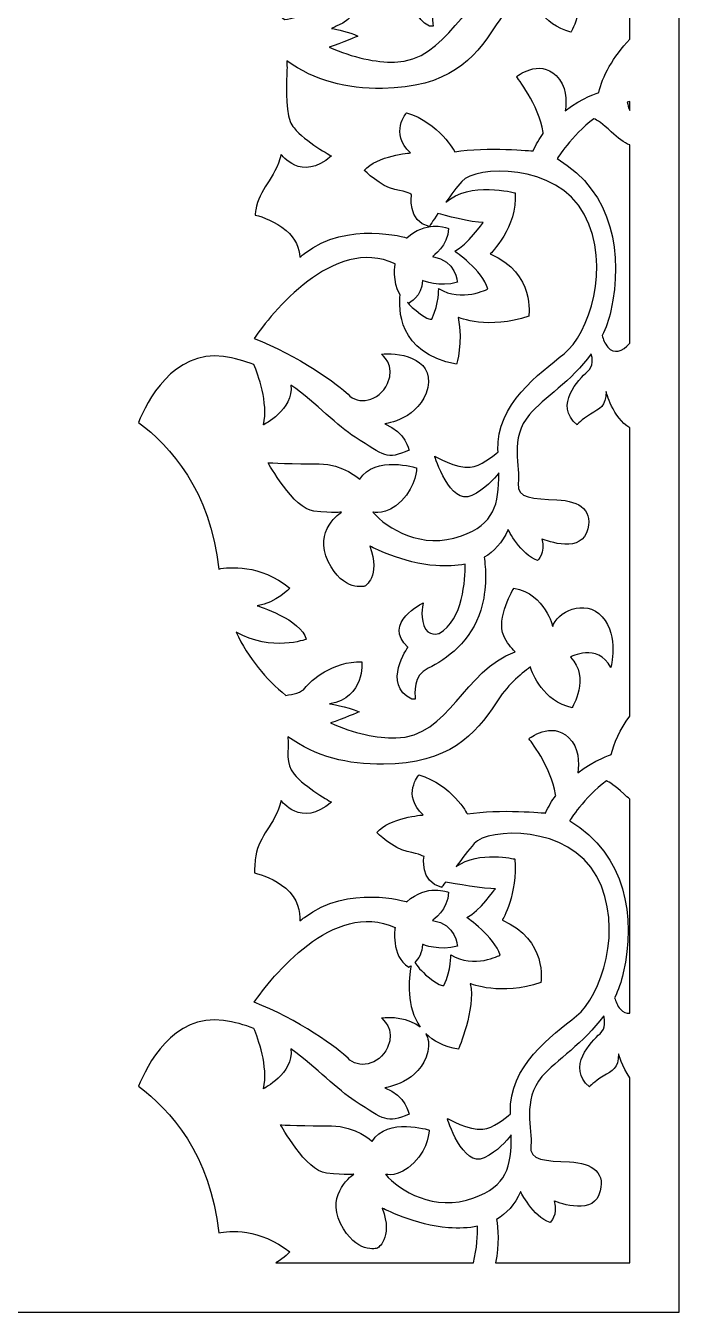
# Model space of a CAD drawing. Header units: centimetres. Extents: x 17.84 to 26.35, y 0.15 to 9.
# Drawn here: x 24.102 to 26.351, y 0.149 to 4.575 of the extents above; entities that cross this region are included whole.
import ezdxf

# ---------------------------------------------------------------- set-up
doc = ezdxf.new("R2010")
doc.units = ezdxf.units.CM
doc.header["$MEASUREMENT"] = 0
doc.layers.add('layer 1', color=7, linetype='Continuous')

msp = doc.modelspace()

# ---------------------------------------------------------------- linework, layer by layer
at = {"layer": 'layer 1', "color": 250, "lineweight": 30}
for points, knots in [([(17.84025, 9.00077), (17.84025, 9.00077), (26.3514, 9.00077), (26.3514, 9.00077), (26.3514, 9.00077), (26.3514, 9.00077), (26.3514, 0.14917), (26.3514, 0.14917), (26.3514, 0.14917), (26.3514, 0.14917), (17.84025, 0.14917), (17.84025, 0.14917), (17.84025, 0.14917), (17.84025, 0.14917), (17.84025, 9.00077), (17.84025, 9.00077)], [0, 0, 0, 0, 0.2, 0.2, 0.2, 0.2, 0.4, 0.4, 0.4, 0.4, 0.6, 0.6, 0.6, 0.6, 1, 1, 1, 1]), ([(26.18117, 5.57966), (26.18117, 5.57966), (26.18117, 4.52826), (26.18117, 4.52826), (26.18117, 4.52826), (26.12446, 4.46902), (26.08516, 4.39881), (26.07454, 4.34515), (26.07454, 4.34515), (26.07454, 4.34515), (26.01879, 4.32856), (25.95891, 4.28223), (25.95891, 4.28223), (25.96416, 4.31691), (25.96392, 4.36853), (25.92766, 4.4039), (25.92766, 4.4039), (25.8685, 4.46162), (25.79098, 4.39978), (25.79098, 4.39978), (25.79098, 4.39978), (25.79098, 4.39978), (25.8685, 4.30289), (25.88278, 4.20806), (25.88278, 4.20806), (25.88296, 4.20689), (25.88314, 4.20577), (25.88333, 4.20467), (25.88333, 4.20467), (25.87028, 4.18664), (25.85829, 4.16654), (25.8481, 4.14415), (25.8481, 4.14415), (25.8481, 4.14415), (25.68898, 4.15961), (25.57882, 4.14106), (25.57882, 4.14106), (25.57882, 4.14106), (25.52627, 4.24179), (25.41254, 4.27539), (25.41254, 4.27539), (25.41254, 4.27539), (25.35306, 4.20643), (25.42654, 4.13748), (25.42654, 4.13748), (25.42654, 4.13748), (25.31107, 4.12864), (25.26733, 4.07736), (25.26733, 4.07736), (25.26733, 4.07736), (25.32506, 4.02079), (25.3723, 4.01195), (25.3723, 4.01195), (25.41954, 4.00311), (25.43004, 3.99427), (25.43004, 3.99427), (25.43004, 3.99427), (25.43004, 3.99427), (25.414, 3.90258), (25.4909, 3.88374), (25.4909, 3.88374), (25.4909, 3.88374), (25.50327, 3.90296), (25.52108, 3.92912), (25.52108, 3.92912), (25.53561, 3.92504), (25.64038, 3.896), (25.67658, 3.89836), (25.67658, 3.89836), (25.67658, 3.89836), (25.62132, 3.81967), (25.57862, 3.79936), (25.57862, 3.79936), (25.57862, 3.79936), (25.67407, 3.73336), (25.69291, 3.6699), (25.69291, 3.6699), (25.69291, 3.6699), (25.60248, 3.62136), (25.52335, 3.67086), (25.52335, 3.67086), (25.52335, 3.67086), (25.52587, 3.62041), (25.49949, 3.56583), (25.49949, 3.56583), (25.49949, 3.56583), (25.49195, 3.55695), (25.44548, 3.59502), (25.44548, 3.59502), (25.4331, 3.60517), (25.42357, 3.61455), (25.41625, 3.62285), (25.41625, 3.62285), (25.41761, 3.62195), (25.419, 3.62106), (25.42044, 3.62022), (25.42044, 3.62022), (25.42044, 3.62022), (25.46736, 3.64289), (25.46736, 3.69855), (25.46736, 3.69855), (25.46736, 3.69855), (25.52856, 3.67381), (25.58772, 3.69237), (25.58772, 3.69237), (25.58772, 3.69237), (25.58364, 3.76864), (25.50204, 3.78101), (25.50204, 3.78101), (25.50204, 3.78101), (25.55712, 3.81812), (25.55712, 3.8779), (25.55712, 3.8779), (25.55712, 3.8779), (25.54289, 3.88373), (25.52129, 3.8851), (25.52129, 3.8851), (25.52129, 3.8851), (25.50497, 3.8852), (25.50497, 3.8852), (25.50497, 3.8852), (25.47857, 3.88382), (25.44557, 3.87459), (25.41432, 3.84492), (25.41432, 3.84492), (25.41432, 3.84492), (25.21032, 3.90676), (25.0614, 3.79132), (25.0614, 3.79132), (25.05626, 3.78734), (25.05116, 3.78331), (25.04608, 3.77924), (25.04608, 3.77924), (25.04323, 3.80778), (25.03197, 3.84338), (24.99816, 3.87108), (24.99816, 3.87108), (24.96015, 3.90222), (24.91981, 3.91692), (24.89196, 3.92381), (24.89196, 3.92381), (24.89261, 3.9301), (24.89336, 3.93617), (24.8942, 3.94193), (24.8942, 3.94193), (24.90451, 4.01225), (24.95863, 4.04611), (24.98183, 4.13205), (24.98183, 4.13205), (24.98183, 4.13205), (25.04884, 4.03569), (25.1545, 4.12684), (25.1545, 4.12684), (25.1545, 4.12684), (25.0643, 4.17633), (25.02564, 4.2232), (25.02564, 4.2232), (25.01951, 4.23064), (25.01514, 4.23812), (25.01203, 4.24576), (25.01203, 4.24576), (24.99667, 4.29253), (24.9983, 4.38617), (25.00139, 4.42325), (25.00139, 4.42325), (25.00154, 4.43305), (25.00148, 4.4433), (25.00065, 4.45408), (25.00065, 4.45408), (25.09807, 4.38488), (25.20525, 4.35809), (25.32963, 4.35945), (25.32963, 4.35945), (25.55505, 4.36193), (25.64589, 4.45926), (25.71695, 4.57068), (25.71695, 4.57068), (25.75413, 4.62899), (25.80002, 4.66899), (25.83534, 4.69388), (25.83534, 4.69388), (25.84315, 4.66934), (25.87868, 4.57732), (25.97863, 4.55335), (25.97863, 4.55335), (25.97863, 4.55335), (26.04331, 4.65833), (25.97274, 4.72766), (25.97274, 4.72766), (25.97274, 4.72766), (26.06683, 4.77916), (26.11192, 4.69201), (26.11192, 4.69201), (26.11192, 4.69201), (26.14132, 4.79897), (26.08251, 4.86632), (26.08251, 4.86632), (26.02371, 4.93367), (25.92374, 4.88018), (25.91198, 4.83265), (25.91198, 4.83265), (25.91198, 4.83265), (25.88846, 4.94357), (25.77869, 4.96536), (25.77869, 4.96536), (25.77869, 4.96536), (25.71597, 4.86038), (25.74341, 4.80095), (25.74341, 4.80095), (25.75416, 4.77767), (25.76881, 4.75957), (25.78267, 4.74615), (25.78267, 4.74615), (25.60618, 4.68231), (25.55544, 4.45311), (25.37183, 4.44961), (25.37183, 4.44961), (25.30846, 4.4484), (25.2283, 4.465), (25.14703, 4.50134), (25.14703, 4.50134), (25.18904, 4.51461), (25.24553, 4.53949), (25.24553, 4.53949), (25.24553, 4.53949), (25.21409, 4.55393), (25.17431, 4.56205), (25.15507, 4.5654), (25.15507, 4.5654), (25.16023, 4.568), (25.16545, 4.57072), (25.17075, 4.5736), (25.17075, 4.5736), (25.23625, 4.59601), (25.25157, 4.6536), (25.2548, 4.68684), (25.2548, 4.68684), (25.25484, 4.68721), (25.25487, 4.68757), (25.25491, 4.68793), (25.25491, 4.68793), (25.25493, 4.68815), (25.25495, 4.68837), (25.25497, 4.68859), (25.25497, 4.68859), (25.2562, 4.70251), (25.25533, 4.71182), (25.25533, 4.71182), (25.25533, 4.71182), (25.1534, 4.7138), (25.08088, 4.64843), (25.05932, 4.6207), (25.05932, 4.6207), (25.04825, 4.60647), (25.01912, 4.59955), (24.99338, 4.59617), (24.99338, 4.59617), (24.92576, 4.65159), (24.86516, 4.7235), (24.82249, 4.81335), (24.82249, 4.81335), (24.94551, 4.74406), (25.06335, 4.7889), (25.06335, 4.7889), (25.06335, 4.7889), (25.06333, 4.789), (25.06331, 4.78909), (25.06328, 4.78918), (25.06328, 4.78918), (25.06335, 4.7892), (25.06338, 4.78921), (25.06338, 4.78921), (25.06338, 4.78921), (25.04941, 4.85453), (24.906, 4.90115), (24.89525, 4.90455), (24.89525, 4.90455), (24.96203, 4.91398), (25.00709, 4.96498), (25.00709, 4.96498), (25.00709, 4.96498), (25.00704, 4.96501), (25.00699, 4.96505), (25.00694, 4.96509), (25.00694, 4.96509), (25.00706, 4.96521), (25.00712, 4.96529), (25.00712, 4.96529), (25.00712, 4.96529), (24.96346, 5.00008), (24.91981, 5.01846), (24.88116, 5.02755), (24.88116, 5.02755), (24.88116, 5.02755), (24.8798, 5.02755), (24.8798, 5.02755), (24.8798, 5.02755), (24.82689, 5.03974), (24.78353, 5.03457), (24.76272, 5.03051), (24.76272, 5.03051), (24.73422, 5.30102), (24.59583, 5.45392), (24.48671, 5.53498), (24.48671, 5.53498), (24.51456, 5.60424), (24.6048, 5.78531), (24.77969, 5.76121), (24.77969, 5.76121), (24.81665, 5.75612), (24.85119, 5.74651), (24.88358, 5.73377), (24.88358, 5.73377), (24.8985, 5.69846), (24.93366, 5.6035), (24.91694, 5.5265), (24.91694, 5.5265), (24.91694, 5.5265), (25.02115, 5.57817), (25.011, 5.66326), (25.011, 5.66326), (25.1017, 5.59904), (25.17193, 5.52146), (25.23178, 5.48402), (25.23178, 5.48402), (25.33469, 5.41964), (25.33959, 5.40479), (25.41799, 5.43945), (25.41799, 5.43945), (25.41799, 5.43945), (25.40603, 5.50161), (25.33476, 5.52985), (25.33476, 5.52985), (25.33476, 5.52985), (25.45728, 5.54664), (25.48178, 5.65449), (25.48178, 5.65449), (25.50627, 5.76234), (25.36805, 5.77649), (25.32256, 5.76942), (25.32256, 5.76942), (25.32256, 5.76942), (25.3733, 5.73229), (25.34356, 5.66864), (25.34356, 5.66864), (25.31382, 5.60499), (25.24092, 5.5944), (25.20768, 5.63152), (25.20768, 5.63152), (25.18298, 5.6591), (25.02937, 5.76968), (24.88417, 5.82376), (24.88417, 5.82376), (24.94366, 5.90785), (25.15671, 6.17884), (25.36974, 6.08084), (25.36974, 6.08084), (25.36974, 6.08084), (25.35484, 5.99046), (25.40872, 5.95006), (25.40872, 5.95006), (25.40447, 5.89706), (25.4117, 5.75546), (25.60299, 5.72046), (25.60299, 5.72046), (25.60299, 5.72046), (25.62747, 5.79468), (25.60911, 5.88126), (25.60911, 5.88126), (25.60911, 5.88126), (25.71519, 5.83797), (25.85187, 5.88538), (25.85187, 5.88538), (25.85187, 5.88538), (25.87635, 6.03381), (25.71927, 6.09978), (25.71927, 6.09978), (25.71927, 6.09978), (25.81515, 6.19255), (25.80495, 6.31005), (25.80495, 6.31005), (25.80495, 6.31005), (25.69218, 6.33811), (25.61379, 6.29108), (25.61379, 6.29108), (25.63049, 6.3136), (25.64828, 6.33662), (25.66395, 6.35484), (25.66395, 6.35484), (25.71056, 6.409), (25.99021, 6.42077), (26.08576, 6.2418), (26.08576, 6.2418), (26.1813, 6.06282), (26.1001, 5.82891), (26.01612, 5.76172), (26.01612, 5.76172), (25.93214, 5.69454), (25.78167, 5.58846), (25.78867, 5.42933), (25.78867, 5.42933), (25.78874, 5.4278), (25.7888, 5.4263), (25.78887, 5.42478), (25.78887, 5.42478), (25.7701, 5.40829), (25.72894, 5.37559), (25.69348, 5.37172), (25.69348, 5.37172), (25.6458, 5.36651), (25.57106, 5.40948), (25.57106, 5.40948), (25.57106, 5.40948), (25.57106, 5.40948), (25.6239, 5.23759), (25.69863, 5.27405), (25.69863, 5.27405), (25.74437, 5.29637), (25.77465, 5.3299), (25.79128, 5.35256), (25.79128, 5.35256), (25.79261, 5.24166), (25.77533, 5.17669), (25.6627, 5.13583), (25.6627, 5.13583), (25.52623, 5.08633), (25.40726, 5.16059), (25.35827, 5.21717), (25.35827, 5.21717), (25.35827, 5.21717), (25.40376, 5.20302), (25.45624, 5.25606), (25.45624, 5.25606), (25.50873, 5.3091), (25.50873, 5.36922), (25.50873, 5.36922), (25.50873, 5.36922), (25.50873, 5.36922), (25.36526, 5.41519), (25.31278, 5.33032), (25.31278, 5.33032), (25.31278, 5.33032), (25.25679, 5.38336), (25.17281, 5.38336), (25.17281, 5.38336), (25.08883, 5.38336), (24.99785, 5.3869), (24.99785, 5.3869), (24.99785, 5.3869), (24.99785, 5.3869), (25.08533, 5.22777), (25.15531, 5.2207), (25.15531, 5.2207), (25.2253, 5.21363), (25.24979, 5.21717), (25.24979, 5.21717), (25.24979, 5.21717), (25.24979, 5.21717), (25.15181, 5.15351), (25.2043, 5.04743), (25.2043, 5.04743), (25.25679, 4.94135), (25.33027, 4.96257), (25.33027, 4.96257), (25.33027, 4.96257), (25.33027, 4.96257), (25.38626, 4.99439), (25.34777, 5.10047), (25.34777, 5.10047), (25.34777, 5.10047), (25.46324, 5.04036), (25.57522, 5.03329), (25.57522, 5.03329), (25.61138, 5.031), (25.64497, 5.03206), (25.67555, 5.03808), (25.67555, 5.03808), (25.67613, 4.98526), (25.66935, 4.84742), (25.58628, 4.8001), (25.58628, 4.8001), (25.58628, 4.8001), (25.54672, 4.78678), (25.53353, 4.82676), (25.53353, 4.82676), (25.52034, 4.86674), (25.53165, 4.90481), (25.53165, 4.90481), (25.53165, 4.90481), (25.53165, 4.90481), (25.38847, 4.83627), (25.47889, 4.75251), (25.47889, 4.75251), (25.47889, 4.75251), (25.38819, 4.62556), (25.49222, 4.5736), (25.49222, 4.5736), (25.49222, 4.5736), (25.50424, 4.5736), (25.50424, 4.5736), (25.50424, 4.5736), (25.50133, 4.59298), (25.49627, 4.65613), (25.5486, 4.68017), (25.5486, 4.68017), (25.61077, 4.70872), (25.69743, 4.77535), (25.72946, 4.88006), (25.72946, 4.88006), (25.75237, 4.95499), (25.74634, 5.02699), (25.74106, 5.06188), (25.74106, 5.06188), (25.77487, 5.08138), (25.80277, 5.11181), (25.82366, 5.15705), (25.82366, 5.15705), (25.82366, 5.15705), (25.86565, 5.07218), (25.92514, 5.05097), (25.92514, 5.05097), (25.92514, 5.05097), (25.95313, 5.07572), (25.93914, 5.12523), (25.93914, 5.12523), (25.93914, 5.12523), (26.06511, 5.07218), (26.0931, 5.14644), (26.0931, 5.14644), (26.1211, 5.2207), (26.07211, 5.25606), (25.99163, 5.2596), (25.99163, 5.2596), (25.91114, 5.26313), (25.85166, 5.26313), (25.85866, 5.31618), (25.85866, 5.31618), (25.86565, 5.36922), (25.82716, 5.47176), (25.89715, 5.55309), (25.89715, 5.55309), (25.94575, 5.60958), (26.0416, 5.66779), (26.1097, 5.76204), (26.1097, 5.76204), (26.11339, 5.74737), (26.11816, 5.71908), (26.0969, 5.70066), (26.0969, 5.70066), (26.06712, 5.67487), (25.97991, 5.58459), (26.06074, 5.51795), (26.06074, 5.51795), (26.06074, 5.51795), (26.07563, 5.53515), (26.10754, 5.5545), (26.10754, 5.5545), (26.13944, 5.57384), (26.16071, 5.58029), (26.16071, 5.63188), (26.16071, 5.63188), (26.16071, 5.63188), (26.16707, 5.60773), (26.18117, 5.57966)], [0, 0, 0, 0, 0.0070423, 0.0070423, 0.0070423, 0.0070423, 0.0140845, 0.0140845, 0.0140845, 0.0140845, 0.0211268, 0.0211268, 0.0211268, 0.0211268, 0.028169, 0.028169, 0.028169, 0.028169, 0.0352113, 0.0352113, 0.0352113, 0.0352113, 0.0422535, 0.0422535, 0.0422535, 0.0422535, 0.0492958, 0.0492958, 0.0492958, 0.0492958, 0.056338, 0.056338, 0.056338, 0.056338, 0.0633803, 0.0633803, 0.0633803, 0.0633803, 0.0704225, 0.0704225, 0.0704225, 0.0704225, 0.0774648, 0.0774648, 0.0774648, 0.0774648, 0.084507, 0.084507, 0.084507, 0.084507, 0.0915493, 0.0915493, 0.0915493, 0.0915493, 0.0985915, 0.0985915, 0.0985915, 0.0985915, 0.1056338, 0.1056338, 0.1056338, 0.1056338, 0.1126761, 0.1126761, 0.1126761, 0.1126761, 0.1197183, 0.1197183, 0.1197183, 0.1197183, 0.1267606, 0.1267606, 0.1267606, 0.1267606, 0.1338028, 0.1338028, 0.1338028, 0.1338028, 0.1408451, 0.1408451, 0.1408451, 0.1408451, 0.1478873, 0.1478873, 0.1478873, 0.1478873, 0.1549296, 0.1549296, 0.1549296, 0.1549296, 0.1619718, 0.1619718, 0.1619718, 0.1619718, 0.1690141, 0.1690141, 0.1690141, 0.1690141, 0.1760563, 0.1760563, 0.1760563, 0.1760563, 0.1830986, 0.1830986, 0.1830986, 0.1830986, 0.1901408, 0.1901408, 0.1901408, 0.1901408, 0.1971831, 0.1971831, 0.1971831, 0.1971831, 0.2042254, 0.2042254, 0.2042254, 0.2042254, 0.2112676, 0.2112676, 0.2112676, 0.2112676, 0.2183099, 0.2183099, 0.2183099, 0.2183099, 0.2253521, 0.2253521, 0.2253521, 0.2253521, 0.2323944, 0.2323944, 0.2323944, 0.2323944, 0.2394366, 0.2394366, 0.2394366, 0.2394366, 0.2464789, 0.2464789, 0.2464789, 0.2464789, 0.2535211, 0.2535211, 0.2535211, 0.2535211, 0.2605634, 0.2605634, 0.2605634, 0.2605634, 0.2676056, 0.2676056, 0.2676056, 0.2676056, 0.2746479, 0.2746479, 0.2746479, 0.2746479, 0.2816901, 0.2816901, 0.2816901, 0.2816901, 0.2887324, 0.2887324, 0.2887324, 0.2887324, 0.2957746, 0.2957746, 0.2957746, 0.2957746, 0.3028169, 0.3028169, 0.3028169, 0.3028169, 0.3098592, 0.3098592, 0.3098592, 0.3098592, 0.3169014, 0.3169014, 0.3169014, 0.3169014, 0.3239437, 0.3239437, 0.3239437, 0.3239437, 0.3309859, 0.3309859, 0.3309859, 0.3309859, 0.3380282, 0.3380282, 0.3380282, 0.3380282, 0.3450704, 0.3450704, 0.3450704, 0.3450704, 0.3521127, 0.3521127, 0.3521127, 0.3521127, 0.3591549, 0.3591549, 0.3591549, 0.3591549, 0.3661972, 0.3661972, 0.3661972, 0.3661972, 0.3732394, 0.3732394, 0.3732394, 0.3732394, 0.3802817, 0.3802817, 0.3802817, 0.3802817, 0.3873239, 0.3873239, 0.3873239, 0.3873239, 0.3943662, 0.3943662, 0.3943662, 0.3943662, 0.4014085, 0.4014085, 0.4014085, 0.4014085, 0.4084507, 0.4084507, 0.4084507, 0.4084507, 0.415493, 0.415493, 0.415493, 0.415493, 0.4225352, 0.4225352, 0.4225352, 0.4225352, 0.4295775, 0.4295775, 0.4295775, 0.4295775, 0.4366197, 0.4366197, 0.4366197, 0.4366197, 0.443662, 0.443662, 0.443662, 0.443662, 0.4507042, 0.4507042, 0.4507042, 0.4507042, 0.4577465, 0.4577465, 0.4577465, 0.4577465, 0.4647887, 0.4647887, 0.4647887, 0.4647887, 0.471831, 0.471831, 0.471831, 0.471831, 0.4788732, 0.4788732, 0.4788732, 0.4788732, 0.4859155, 0.4859155, 0.4859155, 0.4859155, 0.4929577, 0.4929577, 0.4929577, 0.4929577, 0.5, 0.5, 0.5, 0.5, 0.5070423, 0.5070423, 0.5070423, 0.5070423, 0.5140845, 0.5140845, 0.5140845, 0.5140845, 0.5211268, 0.5211268, 0.5211268, 0.5211268, 0.528169, 0.528169, 0.528169, 0.528169, 0.5352113, 0.5352113, 0.5352113, 0.5352113, 0.5422535, 0.5422535, 0.5422535, 0.5422535, 0.5492958, 0.5492958, 0.5492958, 0.5492958, 0.556338, 0.556338, 0.556338, 0.556338, 0.5633803, 0.5633803, 0.5633803, 0.5633803, 0.5704225, 0.5704225, 0.5704225, 0.5704225, 0.5774648, 0.5774648, 0.5774648, 0.5774648, 0.584507, 0.584507, 0.584507, 0.584507, 0.5915493, 0.5915493, 0.5915493, 0.5915493, 0.5985915, 0.5985915, 0.5985915, 0.5985915, 0.6056338, 0.6056338, 0.6056338, 0.6056338, 0.6126761, 0.6126761, 0.6126761, 0.6126761, 0.6197183, 0.6197183, 0.6197183, 0.6197183, 0.6267606, 0.6267606, 0.6267606, 0.6267606, 0.6338028, 0.6338028, 0.6338028, 0.6338028, 0.6408451, 0.6408451, 0.6408451, 0.6408451, 0.6478873, 0.6478873, 0.6478873, 0.6478873, 0.6549296, 0.6549296, 0.6549296, 0.6549296, 0.6619718, 0.6619718, 0.6619718, 0.6619718, 0.6690141, 0.6690141, 0.6690141, 0.6690141, 0.6760563, 0.6760563, 0.6760563, 0.6760563, 0.6830986, 0.6830986, 0.6830986, 0.6830986, 0.6901408, 0.6901408, 0.6901408, 0.6901408, 0.6971831, 0.6971831, 0.6971831, 0.6971831, 0.7042254, 0.7042254, 0.7042254, 0.7042254, 0.7112676, 0.7112676, 0.7112676, 0.7112676, 0.7183099, 0.7183099, 0.7183099, 0.7183099, 0.7253521, 0.7253521, 0.7253521, 0.7253521, 0.7323944, 0.7323944, 0.7323944, 0.7323944, 0.7394366, 0.7394366, 0.7394366, 0.7394366, 0.7464789, 0.7464789, 0.7464789, 0.7464789, 0.7535211, 0.7535211, 0.7535211, 0.7535211, 0.7605634, 0.7605634, 0.7605634, 0.7605634, 0.7676056, 0.7676056, 0.7676056, 0.7676056, 0.7746479, 0.7746479, 0.7746479, 0.7746479, 0.7816901, 0.7816901, 0.7816901, 0.7816901, 0.7887324, 0.7887324, 0.7887324, 0.7887324, 0.7957746, 0.7957746, 0.7957746, 0.7957746, 0.8028169, 0.8028169, 0.8028169, 0.8028169, 0.8098592, 0.8098592, 0.8098592, 0.8098592, 0.8169014, 0.8169014, 0.8169014, 0.8169014, 0.8239437, 0.8239437, 0.8239437, 0.8239437, 0.8309859, 0.8309859, 0.8309859, 0.8309859, 0.8380282, 0.8380282, 0.8380282, 0.8380282, 0.8450704, 0.8450704, 0.8450704, 0.8450704, 0.8521127, 0.8521127, 0.8521127, 0.8521127, 0.8591549, 0.8591549, 0.8591549, 0.8591549, 0.8661972, 0.8661972, 0.8661972, 0.8661972, 0.8732394, 0.8732394, 0.8732394, 0.8732394, 0.8802817, 0.8802817, 0.8802817, 0.8802817, 0.8873239, 0.8873239, 0.8873239, 0.8873239, 0.8943662, 0.8943662, 0.8943662, 0.8943662, 0.9014085, 0.9014085, 0.9014085, 0.9014085, 0.9084507, 0.9084507, 0.9084507, 0.9084507, 0.915493, 0.915493, 0.915493, 0.915493, 0.9225352, 0.9225352, 0.9225352, 0.9225352, 0.9295775, 0.9295775, 0.9295775, 0.9295775, 0.9366197, 0.9366197, 0.9366197, 0.9366197, 0.943662, 0.943662, 0.943662, 0.943662, 0.9507042, 0.9507042, 0.9507042, 0.9507042, 0.9577465, 0.9577465, 0.9577465, 0.9577465, 0.9647887, 0.9647887, 0.9647887, 0.9647887, 0.971831, 0.971831, 0.971831, 0.971831, 0.9788732, 0.9788732, 0.9788732, 0.9788732, 0.9859155, 0.9859155, 0.9859155, 0.9859155, 1, 1, 1, 1]), ([(26.18117, 4.3139), (26.18117, 4.3139), (26.18117, 4.28305), (26.18117, 4.28305), (26.18117, 4.28305), (26.17693, 4.29301), (26.17409, 4.3031), (26.17218, 4.31197), (26.17218, 4.31197), (26.17516, 4.31267), (26.17816, 4.31332), (26.18117, 4.3139)], [0, 0, 0, 0, 0.25, 0.25, 0.25, 0.25, 0.5, 0.5, 0.5, 0.5, 1, 1, 1, 1]), ([(26.18117, 4.16472), (26.18117, 4.16472), (26.18117, 3.48307), (26.18117, 3.48307), (26.18117, 3.48307), (26.15565, 3.45232), (26.12553, 3.44549), (26.1059, 3.46894), (26.1059, 3.46894), (26.09502, 3.48194), (26.08919, 3.49679), (26.08608, 3.50897), (26.08608, 3.50897), (26.09873, 3.535), (26.10901, 3.56341), (26.11589, 3.59469), (26.11589, 3.59469), (26.15788, 3.78563), (26.12729, 3.99958), (25.93128, 4.11787), (25.93128, 4.11787), (25.93128, 4.11787), (25.97991, 4.19646), (26.05746, 4.25514), (26.05746, 4.25514), (26.06829, 4.25053), (26.08688, 4.23883), (26.11738, 4.21012), (26.11738, 4.21012), (26.14084, 4.18806), (26.16108, 4.1728), (26.18117, 4.16472)], [0, 0, 0, 0, 0.1111111, 0.1111111, 0.1111111, 0.1111111, 0.2222222, 0.2222222, 0.2222222, 0.2222222, 0.3333333, 0.3333333, 0.3333333, 0.3333333, 0.4444444, 0.4444444, 0.4444444, 0.4444444, 0.5555556, 0.5555556, 0.5555556, 0.5555556, 0.6666667, 0.6666667, 0.6666667, 0.6666667, 0.7777778, 0.7777778, 0.7777778, 0.7777778, 1, 1, 1, 1]), ([(26.18117, 3.19161), (26.18117, 3.19161), (26.18117, 2.19941), (26.18117, 2.19941), (26.18117, 2.19941), (26.1478, 2.15373), (26.12516, 2.10631), (26.11748, 2.06753), (26.11748, 2.06753), (26.11748, 2.06753), (26.06173, 2.05095), (26.00185, 2.00461), (26.00185, 2.00461), (26.00709, 2.03929), (26.00685, 2.09092), (25.9706, 2.12629), (25.9706, 2.12629), (25.91144, 2.18401), (25.83392, 2.12216), (25.83392, 2.12216), (25.83392, 2.12216), (25.83392, 2.12216), (25.91144, 2.02527), (25.92572, 1.93044), (25.92572, 1.93044), (25.9259, 1.92927), (25.92608, 1.92816), (25.92627, 1.92706), (25.92627, 1.92706), (25.91322, 1.90902), (25.90123, 1.88892), (25.89104, 1.86654), (25.89104, 1.86654), (25.89104, 1.86654), (25.73192, 1.882), (25.62176, 1.86345), (25.62176, 1.86345), (25.62176, 1.86345), (25.56921, 1.96418), (25.45548, 1.99777), (25.45548, 1.99777), (25.45548, 1.99777), (25.396, 1.92882), (25.46948, 1.85986), (25.46948, 1.85986), (25.46948, 1.85986), (25.354, 1.85102), (25.31026, 1.79975), (25.31026, 1.79975), (25.31026, 1.79975), (25.368, 1.74317), (25.41524, 1.73433), (25.41524, 1.73433), (25.46248, 1.72549), (25.47298, 1.71665), (25.47298, 1.71665), (25.47298, 1.71665), (25.47298, 1.71665), (25.45693, 1.62979), (25.53384, 1.61095), (25.53384, 1.61095), (25.53384, 1.61095), (25.53855, 1.61793), (25.54635, 1.62918), (25.54635, 1.62918), (25.57343, 1.62415), (25.68436, 1.60407), (25.71845, 1.60629), (25.71845, 1.60629), (25.71845, 1.60629), (25.66319, 1.5276), (25.62049, 1.5073), (25.62049, 1.5073), (25.62049, 1.5073), (25.71594, 1.4413), (25.73478, 1.37784), (25.73478, 1.37784), (25.73478, 1.37784), (25.64435, 1.32929), (25.56523, 1.37879), (25.56523, 1.37879), (25.56523, 1.37879), (25.56774, 1.32834), (25.54136, 1.27377), (25.54136, 1.27377), (25.54136, 1.27377), (25.53383, 1.26488), (25.48736, 1.30296), (25.48736, 1.30296), (25.46221, 1.32356), (25.44883, 1.34101), (25.44185, 1.35268), (25.44185, 1.35268), (25.45422, 1.36519), (25.46736, 1.3854), (25.46736, 1.41485), (25.46736, 1.41485), (25.46736, 1.41485), (25.52856, 1.39011), (25.58772, 1.40867), (25.58772, 1.40867), (25.58772, 1.40867), (25.58364, 1.48494), (25.50204, 1.49731), (25.50204, 1.49731), (25.50204, 1.49731), (25.55712, 1.53442), (25.55712, 1.5942), (25.55712, 1.5942), (25.55712, 1.5942), (25.48164, 1.62512), (25.41432, 1.56122), (25.41432, 1.56122), (25.41432, 1.56122), (25.21032, 1.62306), (25.0614, 1.50762), (25.0614, 1.50762), (25.05629, 1.50366), (25.05121, 1.49965), (25.04617, 1.49561), (25.04617, 1.49561), (25.04681, 1.52566), (25.03988, 1.57285), (24.99747, 1.6076), (24.99747, 1.6076), (24.95845, 1.63957), (24.91697, 1.65421), (24.88907, 1.66086), (24.88907, 1.66086), (24.89004, 1.68155), (24.89165, 1.70184), (24.8942, 1.71927), (24.8942, 1.71927), (24.90451, 1.78959), (24.95863, 1.82344), (24.98183, 1.90939), (24.98183, 1.90939), (24.98183, 1.90939), (25.04884, 1.81303), (25.1545, 1.90418), (25.1545, 1.90418), (25.1545, 1.90418), (25.0643, 1.95366), (25.02564, 2.00054), (25.02564, 2.00054), (24.99462, 2.03816), (25.00839, 2.07747), (25.00439, 2.12921), (25.00439, 2.12921), (25.10182, 2.06001), (25.209, 2.03322), (25.33338, 2.03458), (25.33338, 2.03458), (25.5588, 2.03706), (25.64964, 2.13439), (25.72069, 2.24581), (25.72069, 2.24581), (25.75788, 2.30412), (25.80377, 2.34412), (25.83909, 2.36901), (25.83909, 2.36901), (25.84689, 2.34446), (25.88242, 2.25245), (25.98237, 2.22848), (25.98237, 2.22848), (25.98237, 2.22848), (26.04706, 2.33346), (25.97649, 2.40279), (25.97649, 2.40279), (25.97649, 2.40279), (26.07058, 2.45429), (26.11566, 2.36714), (26.11566, 2.36714), (26.11566, 2.36714), (26.14507, 2.4741), (26.08626, 2.54145), (26.08626, 2.54145), (26.02746, 2.6088), (25.92749, 2.55531), (25.91573, 2.50777), (25.91573, 2.50777), (25.91573, 2.50777), (25.89221, 2.6187), (25.78244, 2.64049), (25.78244, 2.64049), (25.78244, 2.64049), (25.71971, 2.53551), (25.74716, 2.47608), (25.74716, 2.47608), (25.75791, 2.4528), (25.77256, 2.4347), (25.78642, 2.42128), (25.78642, 2.42128), (25.60992, 2.35744), (25.55919, 2.12824), (25.37558, 2.12474), (25.37558, 2.12474), (25.31221, 2.12353), (25.23205, 2.14013), (25.15078, 2.17647), (25.15078, 2.17647), (25.19279, 2.18974), (25.24928, 2.21462), (25.24928, 2.21462), (25.24928, 2.21462), (25.20616, 2.23442), (25.14735, 2.24235), (25.14735, 2.24235), (25.14735, 2.24235), (25.27084, 2.26215), (25.25908, 2.38695), (25.25908, 2.38695), (25.25908, 2.38695), (25.15715, 2.38893), (25.08463, 2.32356), (25.06307, 2.29583), (25.06307, 2.29583), (25.052, 2.2816), (25.02287, 2.27468), (24.99713, 2.2713), (24.99713, 2.2713), (24.92939, 2.32681), (24.8687, 2.39886), (24.82602, 2.48892), (24.82602, 2.48892), (24.94913, 2.41943), (25.06713, 2.46434), (25.06713, 2.46434), (25.06713, 2.46434), (25.05261, 2.5322), (24.89834, 2.57989), (24.89834, 2.57989), (24.89834, 2.57989), (24.96549, 2.58906), (25.01087, 2.64041), (25.01087, 2.64041), (25.01087, 2.64041), (24.90675, 2.7234), (24.80264, 2.713), (24.76649, 2.70595), (24.76649, 2.70595), (24.738, 2.97646), (24.59961, 3.12936), (24.49048, 3.21042), (24.49048, 3.21042), (24.51833, 3.27967), (24.60858, 3.46075), (24.78347, 3.43665), (24.78347, 3.43665), (24.82043, 3.43156), (24.85497, 3.42194), (24.88736, 3.40921), (24.88736, 3.40921), (24.90228, 3.3739), (24.93744, 3.27894), (24.92071, 3.20194), (24.92071, 3.20194), (24.92071, 3.20194), (25.02493, 3.25361), (25.01478, 3.3387), (25.01478, 3.3387), (25.10548, 3.27448), (25.17571, 3.1969), (25.23556, 3.15946), (25.23556, 3.15946), (25.33847, 3.09508), (25.34337, 3.08023), (25.42177, 3.11489), (25.42177, 3.11489), (25.42177, 3.11489), (25.40981, 3.17705), (25.33854, 3.20529), (25.33854, 3.20529), (25.33854, 3.20529), (25.46106, 3.22208), (25.48556, 3.32993), (25.48556, 3.32993), (25.51005, 3.43778), (25.37183, 3.45193), (25.32634, 3.44486), (25.32634, 3.44486), (25.32634, 3.44486), (25.37708, 3.40773), (25.34734, 3.34408), (25.34734, 3.34408), (25.31759, 3.28043), (25.2447, 3.26984), (25.21146, 3.30696), (25.21146, 3.30696), (25.18676, 3.33454), (25.03315, 3.44512), (24.88795, 3.4992), (24.88795, 3.4992), (24.94744, 3.58328), (25.16049, 3.85428), (25.37352, 3.75627), (25.37352, 3.75627), (25.37352, 3.75627), (25.36315, 3.69342), (25.39096, 3.64911), (25.39096, 3.64911), (25.38563, 3.60541), (25.38106, 3.44782), (25.58433, 3.41063), (25.58433, 3.41063), (25.58433, 3.41063), (25.60881, 3.48485), (25.59045, 3.57143), (25.59045, 3.57143), (25.59045, 3.57143), (25.69653, 3.52814), (25.83321, 3.57555), (25.83321, 3.57555), (25.83321, 3.57555), (25.85769, 3.72398), (25.70061, 3.78995), (25.70061, 3.78995), (25.70061, 3.78995), (25.79649, 3.88272), (25.78629, 4.00022), (25.78629, 4.00022), (25.78629, 4.00022), (25.628, 4.04105), (25.54782, 3.96758), (25.54782, 3.96758), (25.56587, 3.99294), (25.58558, 4.01932), (25.60276, 4.03928), (25.60276, 4.03928), (25.64937, 4.09344), (25.92901, 4.10522), (26.02456, 3.92624), (26.02456, 3.92624), (26.12011, 3.74727), (26.03891, 3.51336), (25.95492, 3.44617), (25.95492, 3.44617), (25.87094, 3.37898), (25.72048, 3.2729), (25.72747, 3.11378), (25.72747, 3.11378), (25.72754, 3.11225), (25.72761, 3.11074), (25.72767, 3.10923), (25.72767, 3.10923), (25.7089, 3.09273), (25.66775, 3.06004), (25.63228, 3.05616), (25.63228, 3.05616), (25.58461, 3.05096), (25.50987, 3.09393), (25.50987, 3.09393), (25.50987, 3.09393), (25.50987, 3.09393), (25.5627, 2.92204), (25.63744, 2.9585), (25.63744, 2.9585), (25.68318, 2.98081), (25.71346, 3.01435), (25.73008, 3.03701), (25.73008, 3.03701), (25.73141, 2.9261), (25.71414, 2.86114), (25.6015, 2.82028), (25.6015, 2.82028), (25.46503, 2.77078), (25.34606, 2.84503), (25.29707, 2.90161), (25.29707, 2.90161), (25.29707, 2.90161), (25.34256, 2.88747), (25.39505, 2.94051), (25.39505, 2.94051), (25.44754, 2.99355), (25.44754, 3.05366), (25.44754, 3.05366), (25.44754, 3.05366), (25.44754, 3.05366), (25.30407, 3.09963), (25.25158, 3.01477), (25.25158, 3.01477), (25.25158, 3.01477), (25.19559, 3.06781), (25.11161, 3.06781), (25.11161, 3.06781), (25.02763, 3.06781), (24.93665, 3.07134), (24.93665, 3.07134), (24.93665, 3.07134), (24.93665, 3.07134), (25.02413, 2.91222), (25.09412, 2.90515), (25.09412, 2.90515), (25.1641, 2.89807), (25.18859, 2.90161), (25.18859, 2.90161), (25.18859, 2.90161), (25.18859, 2.90161), (25.09062, 2.83796), (25.1431, 2.73188), (25.1431, 2.73188), (25.19559, 2.6258), (25.26908, 2.64701), (25.26908, 2.64701), (25.26908, 2.64701), (25.26908, 2.64701), (25.32506, 2.67884), (25.28657, 2.78492), (25.28657, 2.78492), (25.28657, 2.78492), (25.40205, 2.72481), (25.51402, 2.71773), (25.51402, 2.71773), (25.55018, 2.71545), (25.58377, 2.7165), (25.61435, 2.72252), (25.61435, 2.72252), (25.61493, 2.66971), (25.60815, 2.53186), (25.52508, 2.48455), (25.52508, 2.48455), (25.52508, 2.48455), (25.48552, 2.47122), (25.47233, 2.5112), (25.47233, 2.5112), (25.45915, 2.55118), (25.47045, 2.58926), (25.47045, 2.58926), (25.47045, 2.58926), (25.47045, 2.58926), (25.32727, 2.52072), (25.4177, 2.43695), (25.4177, 2.43695), (25.4177, 2.43695), (25.327, 2.31001), (25.43103, 2.25804), (25.43103, 2.25804), (25.43103, 2.25804), (25.44305, 2.25804), (25.44305, 2.25804), (25.44305, 2.25804), (25.44013, 2.27742), (25.43507, 2.34057), (25.4874, 2.36461), (25.4874, 2.36461), (25.54957, 2.39317), (25.63623, 2.4598), (25.66826, 2.56451), (25.66826, 2.56451), (25.69118, 2.63943), (25.68514, 2.71144), (25.67987, 2.74633), (25.67987, 2.74633), (25.71367, 2.76582), (25.74157, 2.79626), (25.76247, 2.8415), (25.76247, 2.8415), (25.76247, 2.8415), (25.80446, 2.75663), (25.86394, 2.73541), (25.86394, 2.73541), (25.86394, 2.73541), (25.89194, 2.76017), (25.87794, 2.80967), (25.87794, 2.80967), (25.87794, 2.80967), (26.00391, 2.75663), (26.03191, 2.83089), (26.03191, 2.83089), (26.0599, 2.90515), (26.01091, 2.94051), (25.93043, 2.94404), (25.93043, 2.94404), (25.84995, 2.94758), (25.79046, 2.94758), (25.79746, 3.00062), (25.79746, 3.00062), (25.80446, 3.05366), (25.76597, 3.15621), (25.83595, 3.23754), (25.83595, 3.23754), (25.88456, 3.29403), (25.98041, 3.35224), (26.04851, 3.44649), (26.04851, 3.44649), (26.05219, 3.43182), (26.05697, 3.40353), (26.0357, 3.38511), (26.0357, 3.38511), (26.00592, 3.35932), (25.91871, 3.26903), (25.99954, 3.2024), (25.99954, 3.2024), (25.99954, 3.2024), (26.01443, 3.2196), (26.04634, 3.23894), (26.04634, 3.23894), (26.07825, 3.25829), (26.09952, 3.26474), (26.09952, 3.31632), (26.09952, 3.31632), (26.09952, 3.31632), (26.12333, 3.22577), (26.18117, 3.19161)], [0, 0, 0, 0, 0.007874, 0.007874, 0.007874, 0.007874, 0.015748, 0.015748, 0.015748, 0.015748, 0.023622, 0.023622, 0.023622, 0.023622, 0.0314961, 0.0314961, 0.0314961, 0.0314961, 0.0393701, 0.0393701, 0.0393701, 0.0393701, 0.0472441, 0.0472441, 0.0472441, 0.0472441, 0.0551181, 0.0551181, 0.0551181, 0.0551181, 0.0629921, 0.0629921, 0.0629921, 0.0629921, 0.0708661, 0.0708661, 0.0708661, 0.0708661, 0.0787402, 0.0787402, 0.0787402, 0.0787402, 0.0866142, 0.0866142, 0.0866142, 0.0866142, 0.0944882, 0.0944882, 0.0944882, 0.0944882, 0.1023622, 0.1023622, 0.1023622, 0.1023622, 0.1102362, 0.1102362, 0.1102362, 0.1102362, 0.1181102, 0.1181102, 0.1181102, 0.1181102, 0.1259843, 0.1259843, 0.1259843, 0.1259843, 0.1338583, 0.1338583, 0.1338583, 0.1338583, 0.1417323, 0.1417323, 0.1417323, 0.1417323, 0.1496063, 0.1496063, 0.1496063, 0.1496063, 0.1574803, 0.1574803, 0.1574803, 0.1574803, 0.1653543, 0.1653543, 0.1653543, 0.1653543, 0.1732283, 0.1732283, 0.1732283, 0.1732283, 0.1811024, 0.1811024, 0.1811024, 0.1811024, 0.1889764, 0.1889764, 0.1889764, 0.1889764, 0.1968504, 0.1968504, 0.1968504, 0.1968504, 0.2047244, 0.2047244, 0.2047244, 0.2047244, 0.2125984, 0.2125984, 0.2125984, 0.2125984, 0.2204724, 0.2204724, 0.2204724, 0.2204724, 0.2283465, 0.2283465, 0.2283465, 0.2283465, 0.2362205, 0.2362205, 0.2362205, 0.2362205, 0.2440945, 0.2440945, 0.2440945, 0.2440945, 0.2519685, 0.2519685, 0.2519685, 0.2519685, 0.2598425, 0.2598425, 0.2598425, 0.2598425, 0.2677165, 0.2677165, 0.2677165, 0.2677165, 0.2755906, 0.2755906, 0.2755906, 0.2755906, 0.2834646, 0.2834646, 0.2834646, 0.2834646, 0.2913386, 0.2913386, 0.2913386, 0.2913386, 0.2992126, 0.2992126, 0.2992126, 0.2992126, 0.3070866, 0.3070866, 0.3070866, 0.3070866, 0.3149606, 0.3149606, 0.3149606, 0.3149606, 0.3228346, 0.3228346, 0.3228346, 0.3228346, 0.3307087, 0.3307087, 0.3307087, 0.3307087, 0.3385827, 0.3385827, 0.3385827, 0.3385827, 0.3464567, 0.3464567, 0.3464567, 0.3464567, 0.3543307, 0.3543307, 0.3543307, 0.3543307, 0.3622047, 0.3622047, 0.3622047, 0.3622047, 0.3700787, 0.3700787, 0.3700787, 0.3700787, 0.3779528, 0.3779528, 0.3779528, 0.3779528, 0.3858268, 0.3858268, 0.3858268, 0.3858268, 0.3937008, 0.3937008, 0.3937008, 0.3937008, 0.4015748, 0.4015748, 0.4015748, 0.4015748, 0.4094488, 0.4094488, 0.4094488, 0.4094488, 0.4173228, 0.4173228, 0.4173228, 0.4173228, 0.4251969, 0.4251969, 0.4251969, 0.4251969, 0.4330709, 0.4330709, 0.4330709, 0.4330709, 0.4409449, 0.4409449, 0.4409449, 0.4409449, 0.4488189, 0.4488189, 0.4488189, 0.4488189, 0.4566929, 0.4566929, 0.4566929, 0.4566929, 0.4645669, 0.4645669, 0.4645669, 0.4645669, 0.4724409, 0.4724409, 0.4724409, 0.4724409, 0.480315, 0.480315, 0.480315, 0.480315, 0.488189, 0.488189, 0.488189, 0.488189, 0.496063, 0.496063, 0.496063, 0.496063, 0.503937, 0.503937, 0.503937, 0.503937, 0.511811, 0.511811, 0.511811, 0.511811, 0.519685, 0.519685, 0.519685, 0.519685, 0.5275591, 0.5275591, 0.5275591, 0.5275591, 0.5354331, 0.5354331, 0.5354331, 0.5354331, 0.5433071, 0.5433071, 0.5433071, 0.5433071, 0.5511811, 0.5511811, 0.5511811, 0.5511811, 0.5590551, 0.5590551, 0.5590551, 0.5590551, 0.5669291, 0.5669291, 0.5669291, 0.5669291, 0.5748031, 0.5748031, 0.5748031, 0.5748031, 0.5826772, 0.5826772, 0.5826772, 0.5826772, 0.5905512, 0.5905512, 0.5905512, 0.5905512, 0.5984252, 0.5984252, 0.5984252, 0.5984252, 0.6062992, 0.6062992, 0.6062992, 0.6062992, 0.6141732, 0.6141732, 0.6141732, 0.6141732, 0.6220472, 0.6220472, 0.6220472, 0.6220472, 0.6299213, 0.6299213, 0.6299213, 0.6299213, 0.6377953, 0.6377953, 0.6377953, 0.6377953, 0.6456693, 0.6456693, 0.6456693, 0.6456693, 0.6535433, 0.6535433, 0.6535433, 0.6535433, 0.6614173, 0.6614173, 0.6614173, 0.6614173, 0.6692913, 0.6692913, 0.6692913, 0.6692913, 0.6771654, 0.6771654, 0.6771654, 0.6771654, 0.6850394, 0.6850394, 0.6850394, 0.6850394, 0.6929134, 0.6929134, 0.6929134, 0.6929134, 0.7007874, 0.7007874, 0.7007874, 0.7007874, 0.7086614, 0.7086614, 0.7086614, 0.7086614, 0.7165354, 0.7165354, 0.7165354, 0.7165354, 0.7244094, 0.7244094, 0.7244094, 0.7244094, 0.7322835, 0.7322835, 0.7322835, 0.7322835, 0.7401575, 0.7401575, 0.7401575, 0.7401575, 0.7480315, 0.7480315, 0.7480315, 0.7480315, 0.7559055, 0.7559055, 0.7559055, 0.7559055, 0.7637795, 0.7637795, 0.7637795, 0.7637795, 0.7716535, 0.7716535, 0.7716535, 0.7716535, 0.7795276, 0.7795276, 0.7795276, 0.7795276, 0.7874016, 0.7874016, 0.7874016, 0.7874016, 0.7952756, 0.7952756, 0.7952756, 0.7952756, 0.8031496, 0.8031496, 0.8031496, 0.8031496, 0.8110236, 0.8110236, 0.8110236, 0.8110236, 0.8188976, 0.8188976, 0.8188976, 0.8188976, 0.8267717, 0.8267717, 0.8267717, 0.8267717, 0.8346457, 0.8346457, 0.8346457, 0.8346457, 0.8425197, 0.8425197, 0.8425197, 0.8425197, 0.8503937, 0.8503937, 0.8503937, 0.8503937, 0.8582677, 0.8582677, 0.8582677, 0.8582677, 0.8661417, 0.8661417, 0.8661417, 0.8661417, 0.8740157, 0.8740157, 0.8740157, 0.8740157, 0.8818898, 0.8818898, 0.8818898, 0.8818898, 0.8897638, 0.8897638, 0.8897638, 0.8897638, 0.8976378, 0.8976378, 0.8976378, 0.8976378, 0.9055118, 0.9055118, 0.9055118, 0.9055118, 0.9133858, 0.9133858, 0.9133858, 0.9133858, 0.9212598, 0.9212598, 0.9212598, 0.9212598, 0.9291339, 0.9291339, 0.9291339, 0.9291339, 0.9370079, 0.9370079, 0.9370079, 0.9370079, 0.9448819, 0.9448819, 0.9448819, 0.9448819, 0.9527559, 0.9527559, 0.9527559, 0.9527559, 0.9606299, 0.9606299, 0.9606299, 0.9606299, 0.9685039, 0.9685039, 0.9685039, 0.9685039, 0.976378, 0.976378, 0.976378, 0.976378, 0.984252, 0.984252, 0.984252, 0.984252, 1, 1, 1, 1]), ([(26.18117, 1.91406), (26.18117, 1.91406), (26.18117, 1.17758), (26.18117, 1.17758), (26.18117, 1.17758), (26.16915, 1.17615), (26.15788, 1.18052), (26.14884, 1.19133), (26.14884, 1.19133), (26.13795, 1.20432), (26.13213, 1.21918), (26.12901, 1.23135), (26.12901, 1.23135), (26.14167, 1.25739), (26.15195, 1.2858), (26.15883, 1.31707), (26.15883, 1.31707), (26.20082, 1.50802), (26.17023, 1.72196), (25.97422, 1.84026), (25.97422, 1.84026), (25.97422, 1.84026), (26.02284, 1.91885), (26.1004, 1.97752), (26.1004, 1.97752), (26.11123, 1.97291), (26.12981, 1.96121), (26.16032, 1.93251), (26.16032, 1.93251), (26.16755, 1.92571), (26.17447, 1.91956), (26.18117, 1.91406)], [0, 0, 0, 0, 0.1111111, 0.1111111, 0.1111111, 0.1111111, 0.2222222, 0.2222222, 0.2222222, 0.2222222, 0.3333333, 0.3333333, 0.3333333, 0.3333333, 0.4444444, 0.4444444, 0.4444444, 0.4444444, 0.5555556, 0.5555556, 0.5555556, 0.5555556, 0.6666667, 0.6666667, 0.6666667, 0.6666667, 0.7777778, 0.7777778, 0.7777778, 0.7777778, 1, 1, 1, 1]), ([(25.64284, 0.3194), (25.64284, 0.3194), (24.9635, 0.3194), (24.9635, 0.3194), (24.9635, 0.3194), (24.99316, 0.33668), (25.01087, 0.35671), (25.01087, 0.35671), (25.01087, 0.35671), (24.90675, 0.4397), (24.80264, 0.4293), (24.76649, 0.42225), (24.76649, 0.42225), (24.738, 0.69276), (24.59961, 0.84566), (24.49048, 0.92672), (24.49048, 0.92672), (24.51833, 0.99597), (24.60858, 1.17705), (24.78347, 1.15295), (24.78347, 1.15295), (24.82043, 1.14786), (24.85497, 1.13824), (24.88736, 1.12551), (24.88736, 1.12551), (24.90228, 1.0902), (24.93744, 0.99524), (24.92071, 0.91823), (24.92071, 0.91823), (24.92071, 0.91823), (25.02493, 0.96991), (25.01478, 1.055), (25.01478, 1.055), (25.10548, 0.99078), (25.17571, 0.9132), (25.23556, 0.87576), (25.23556, 0.87576), (25.33847, 0.81138), (25.34337, 0.79653), (25.42177, 0.83119), (25.42177, 0.83119), (25.42177, 0.83119), (25.40981, 0.89335), (25.33854, 0.92159), (25.33854, 0.92159), (25.33854, 0.92159), (25.46106, 0.93838), (25.48556, 1.04623), (25.48556, 1.04623), (25.49136, 1.07177), (25.48802, 1.09206), (25.47896, 1.10805), (25.47896, 1.10805), (25.50448, 1.08279), (25.5406, 1.06307), (25.59124, 1.0538), (25.59124, 1.0538), (25.59124, 1.0538), (25.65068, 1.19278), (25.63232, 1.27937), (25.63232, 1.27937), (25.63232, 1.27937), (25.7384, 1.23607), (25.87508, 1.28349), (25.87508, 1.28349), (25.87508, 1.28349), (25.89956, 1.43192), (25.74248, 1.49788), (25.74248, 1.49788), (25.74248, 1.49788), (25.79597, 1.59065), (25.78577, 1.70816), (25.78577, 1.70816), (25.78577, 1.70816), (25.66228, 1.73887), (25.58392, 1.6821), (25.58392, 1.6821), (25.60371, 1.7093), (25.62632, 1.73914), (25.6457, 1.76167), (25.6457, 1.76167), (25.6923, 1.81583), (25.97195, 1.8276), (26.0675, 1.64863), (26.0675, 1.64863), (26.16304, 1.46965), (26.08184, 1.23574), (25.99786, 1.16855), (25.99786, 1.16855), (25.91388, 1.10137), (25.76341, 0.99529), (25.77041, 0.83616), (25.77041, 0.83616), (25.77048, 0.83463), (25.77054, 0.83313), (25.77061, 0.83161), (25.77061, 0.83161), (25.75184, 0.81512), (25.71069, 0.78242), (25.67522, 0.77855), (25.67522, 0.77855), (25.62754, 0.77334), (25.5528, 0.81631), (25.5528, 0.81631), (25.5528, 0.81631), (25.5528, 0.81631), (25.60564, 0.64442), (25.68038, 0.68088), (25.68038, 0.68088), (25.72611, 0.7032), (25.75639, 0.73673), (25.77302, 0.75939), (25.77302, 0.75939), (25.77435, 0.64849), (25.75708, 0.58352), (25.64444, 0.54266), (25.64444, 0.54266), (25.50797, 0.49316), (25.389, 0.56742), (25.34001, 0.62399), (25.34001, 0.62399), (25.34001, 0.62399), (25.3855, 0.60985), (25.43799, 0.66289), (25.43799, 0.66289), (25.49047, 0.71593), (25.49047, 0.77605), (25.49047, 0.77605), (25.49047, 0.77605), (25.49047, 0.77605), (25.34701, 0.82202), (25.29452, 0.73715), (25.29452, 0.73715), (25.29452, 0.73715), (25.23853, 0.79019), (25.15455, 0.79019), (25.15455, 0.79019), (25.07057, 0.79019), (24.97959, 0.79373), (24.97959, 0.79373), (24.97959, 0.79373), (24.97959, 0.79373), (25.06707, 0.6346), (25.13705, 0.62753), (25.13705, 0.62753), (25.20704, 0.62046), (25.23153, 0.62399), (25.23153, 0.62399), (25.23153, 0.62399), (25.23153, 0.62399), (25.13355, 0.56034), (25.18604, 0.45426), (25.18604, 0.45426), (25.23853, 0.34818), (25.31201, 0.3694), (25.31201, 0.3694), (25.31201, 0.3694), (25.31201, 0.3694), (25.368, 0.40122), (25.32951, 0.5073), (25.32951, 0.5073), (25.32951, 0.5073), (25.44498, 0.44719), (25.55696, 0.44012), (25.55696, 0.44012), (25.59312, 0.43783), (25.62671, 0.43889), (25.65729, 0.44491), (25.65729, 0.44491), (25.65759, 0.41766), (25.65592, 0.3678), (25.64284, 0.3194)], [0, 0, 0, 0, 0.0227273, 0.0227273, 0.0227273, 0.0227273, 0.0454545, 0.0454545, 0.0454545, 0.0454545, 0.0681818, 0.0681818, 0.0681818, 0.0681818, 0.0909091, 0.0909091, 0.0909091, 0.0909091, 0.1136364, 0.1136364, 0.1136364, 0.1136364, 0.1363636, 0.1363636, 0.1363636, 0.1363636, 0.1590909, 0.1590909, 0.1590909, 0.1590909, 0.1818182, 0.1818182, 0.1818182, 0.1818182, 0.2045455, 0.2045455, 0.2045455, 0.2045455, 0.2272727, 0.2272727, 0.2272727, 0.2272727, 0.25, 0.25, 0.25, 0.25, 0.2727273, 0.2727273, 0.2727273, 0.2727273, 0.2954545, 0.2954545, 0.2954545, 0.2954545, 0.3181818, 0.3181818, 0.3181818, 0.3181818, 0.3409091, 0.3409091, 0.3409091, 0.3409091, 0.3636364, 0.3636364, 0.3636364, 0.3636364, 0.3863636, 0.3863636, 0.3863636, 0.3863636, 0.4090909, 0.4090909, 0.4090909, 0.4090909, 0.4318182, 0.4318182, 0.4318182, 0.4318182, 0.4545455, 0.4545455, 0.4545455, 0.4545455, 0.4772727, 0.4772727, 0.4772727, 0.4772727, 0.5, 0.5, 0.5, 0.5, 0.5227273, 0.5227273, 0.5227273, 0.5227273, 0.5454545, 0.5454545, 0.5454545, 0.5454545, 0.5681818, 0.5681818, 0.5681818, 0.5681818, 0.5909091, 0.5909091, 0.5909091, 0.5909091, 0.6136364, 0.6136364, 0.6136364, 0.6136364, 0.6363636, 0.6363636, 0.6363636, 0.6363636, 0.6590909, 0.6590909, 0.6590909, 0.6590909, 0.6818182, 0.6818182, 0.6818182, 0.6818182, 0.7045455, 0.7045455, 0.7045455, 0.7045455, 0.7272727, 0.7272727, 0.7272727, 0.7272727, 0.75, 0.75, 0.75, 0.75, 0.7727273, 0.7727273, 0.7727273, 0.7727273, 0.7954545, 0.7954545, 0.7954545, 0.7954545, 0.8181818, 0.8181818, 0.8181818, 0.8181818, 0.8409091, 0.8409091, 0.8409091, 0.8409091, 0.8636364, 0.8636364, 0.8636364, 0.8636364, 0.8863636, 0.8863636, 0.8863636, 0.8863636, 0.9090909, 0.9090909, 0.9090909, 0.9090909, 0.9318182, 0.9318182, 0.9318182, 0.9318182, 0.9545455, 0.9545455, 0.9545455, 0.9545455, 1, 1, 1, 1]), ([(25.42848, 1.34142), (25.42369, 1.33809), (25.42044, 1.33651), (25.42044, 1.33651), (25.42044, 1.33651), (25.3572, 1.37362), (25.37352, 1.47257), (25.37352, 1.47257), (25.37352, 1.47257), (25.16049, 1.57058), (24.94744, 1.29958), (24.88795, 1.21549), (24.88795, 1.21549), (25.03315, 1.16142), (25.18676, 1.05084), (25.21146, 1.02326), (25.21146, 1.02326), (25.2447, 0.98614), (25.31759, 0.99673), (25.34734, 1.06038), (25.34734, 1.06038), (25.37708, 1.12403), (25.32634, 1.16115), (25.32634, 1.16115), (25.32634, 1.16115), (25.35536, 1.16567), (25.42211, 1.16154), (25.46028, 1.12996), (25.46028, 1.12996), (25.41041, 1.1996), (25.41988, 1.29535), (25.42848, 1.34142)], [0, 0, 0, 0, 0.1111111, 0.1111111, 0.1111111, 0.1111111, 0.2222222, 0.2222222, 0.2222222, 0.2222222, 0.3333333, 0.3333333, 0.3333333, 0.3333333, 0.4444444, 0.4444444, 0.4444444, 0.4444444, 0.5555556, 0.5555556, 0.5555556, 0.5555556, 0.6666667, 0.6666667, 0.6666667, 0.6666667, 0.7777778, 0.7777778, 0.7777778, 0.7777778, 1, 1, 1, 1]), ([(26.18117, 0.95568), (26.18117, 0.95568), (26.18117, 0.3194), (26.18117, 0.3194), (26.18117, 0.3194), (26.18117, 0.3194), (25.71947, 0.3194), (25.71947, 0.3194), (25.71947, 0.3194), (25.73236, 0.38204), (25.72731, 0.43891), (25.7228, 0.46871), (25.7228, 0.46871), (25.75661, 0.48821), (25.78451, 0.51864), (25.8054, 0.56388), (25.8054, 0.56388), (25.8054, 0.56388), (25.8474, 0.47901), (25.90688, 0.4578), (25.90688, 0.4578), (25.90688, 0.4578), (25.93488, 0.48255), (25.92088, 0.53206), (25.92088, 0.53206), (25.92088, 0.53206), (26.04685, 0.47901), (26.07485, 0.55327), (26.07485, 0.55327), (26.10284, 0.62753), (26.05385, 0.66289), (25.97337, 0.66643), (25.97337, 0.66643), (25.89289, 0.66996), (25.8334, 0.66996), (25.8404, 0.72301), (25.8404, 0.72301), (25.8474, 0.77605), (25.8089, 0.87859), (25.87889, 0.95992), (25.87889, 0.95992), (25.92749, 1.01641), (26.02334, 1.07462), (26.09144, 1.16887), (26.09144, 1.16887), (26.09513, 1.1542), (26.09991, 1.12591), (26.07864, 1.10749), (26.07864, 1.10749), (26.04886, 1.0817), (25.96165, 0.99142), (26.04248, 0.92478), (26.04248, 0.92478), (26.04248, 0.92478), (26.05737, 0.94198), (26.08928, 0.96133), (26.08928, 0.96133), (26.12118, 0.98067), (26.14246, 0.98712), (26.14246, 1.03871), (26.14246, 1.03871), (26.14246, 1.03871), (26.15418, 0.9941), (26.18117, 0.95568)], [0, 0, 0, 0, 0.0588235, 0.0588235, 0.0588235, 0.0588235, 0.1176471, 0.1176471, 0.1176471, 0.1176471, 0.1764706, 0.1764706, 0.1764706, 0.1764706, 0.2352941, 0.2352941, 0.2352941, 0.2352941, 0.2941176, 0.2941176, 0.2941176, 0.2941176, 0.3529412, 0.3529412, 0.3529412, 0.3529412, 0.4117647, 0.4117647, 0.4117647, 0.4117647, 0.4705882, 0.4705882, 0.4705882, 0.4705882, 0.5294118, 0.5294118, 0.5294118, 0.5294118, 0.5882353, 0.5882353, 0.5882353, 0.5882353, 0.6470588, 0.6470588, 0.6470588, 0.6470588, 0.7058824, 0.7058824, 0.7058824, 0.7058824, 0.7647059, 0.7647059, 0.7647059, 0.7647059, 0.8235294, 0.8235294, 0.8235294, 0.8235294, 0.8823529, 0.8823529, 0.8823529, 0.8823529, 1, 1, 1, 1])]:
    msp.add_open_spline(points, degree=3, knots=knots, dxfattribs=at)

doc.saveas('drawing.dxf')
